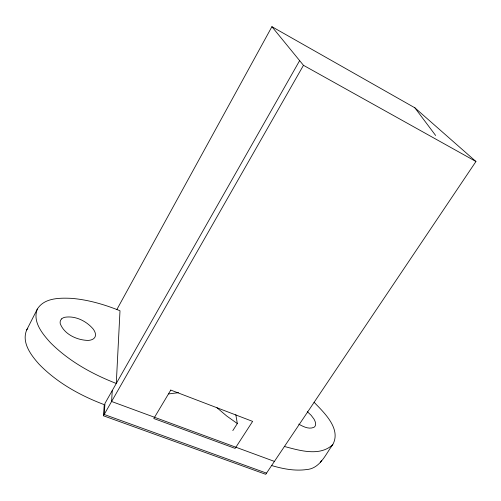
<?xml version="1.0" encoding="UTF-8"?>
<svg xmlns="http://www.w3.org/2000/svg" width="501" height="501" viewBox="0 0 501 501"><rect width="100%" height="100%" fill="white"/><g stroke="black" fill="none" stroke-linecap="round" stroke-linejoin="round"><path stroke-width="0.75" d="M112.243 390.573L111.61 401.489L274.41 461.402M116.814 309.624L271.911 26.691L414.847 107.79L475.95 161.504L265.737 474.309L103.45 415.78L104.252 404.651C80.292 395.621 57.227 382.833 39.241 364.377C31.175 355.397 21.33 342.64 26.685 329.959L37.331 309.079C44.301 297.738 59.757 297.838 71.524 298.358C88.239 299.736 104.496 304.514 120.002 310.758L116.282 383.459C92.178 374.109 68.956 361.202 50.563 342.797C42.591 334.023 32.239 321.711 37.331 309.079M299.636 60.627L104.978 403.368L104.195 414.477L266.526 473.132M103.45 415.78L303.468 65.318L271.911 26.691M271.486 465.498C282.764 468.842 294.676 471.197 306.455 469.581C320.239 468.598 325.575 454.175 332.739 444.688C341.507 428.825 324.091 412.655 314.052 402.228M320.296 462.567L321.604 460.356M232.815 430.603L237.324 423.558L235.814 414.684M26.685 329.959L27.805 328.243M332.739 444.688C319.694 456.818 299.485 450.455 284.286 446.441M178.456 392.671L168.693 393.93M303.468 65.318L475.95 161.504M298.746 424.14C303.211 426.595 308.942 429.651 314.008 427.259A17.278 7.653 35.3 0 0 315.448 425.28L315.599 424.416A17.278 7.653 35.3 0 0 313.908 418.974L311.127 415.285L307.351 411.716M237.324 423.558L226.74 416.018L216.989 407.758M414.847 107.79L435.632 135.477M170.778 390.079L153.801 418.517L235.138 448.401L252.623 421.391L170.778 390.079M61.648 318.886L60.978 319.657A19.132 9.3 25.8 0 0 60.252 323.659C64.316 334.424 76.991 340.091 87.925 340.423A19.132 9.3 25.8 0 0 92.002 339.603L93.048 339.077A19.132 9.3 25.8 0 0 93.142 328.975C86.36 321.009 75.282 315.511 64.704 317.29A19.132 9.3 25.8 0 0 61.648 318.886"/></g></svg>
